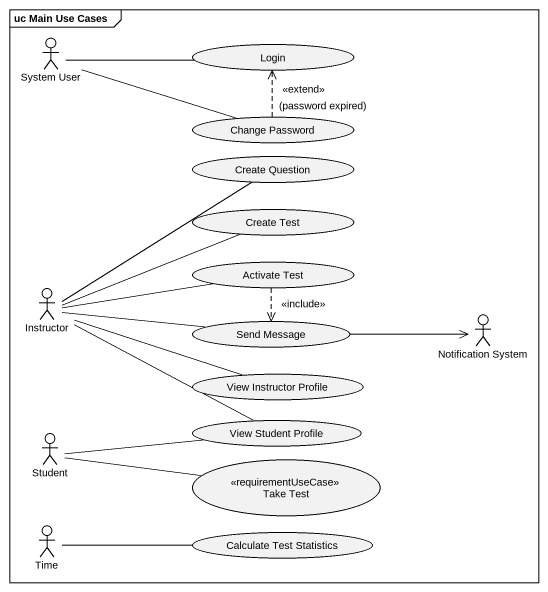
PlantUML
@startuml
mainframe uc Main Use Cases
actor "System User" as System_User
usecase Login
usecase "Change Password" as Change_Password
usecase "Create Question" as Create_Question
usecase "Create Test" as Create_Test
actor Instructor
usecase "Activate Test" as Activate_Test
usecase "Send Message" as Send_Message
actor "Notification System" as Notification_System
usecase "View Instructor Profile" as View_Instructor_Profile
usecase "View Student Profile" as View_Student_Profile
actor Student
usecase "Take Test" as Take_Test <<requirementUseCase>>
actor Time
usecase "Calculate Test Statistics" as Calculate_Test_Statistics
System_User -right- Login
System_User -right- Change_Password
Change_Password .up.> Login : <<extend>>\n(password expired)
Instructor -up- Create_Question
Instructor -right- Create_Test
Instructor -right- Activate_Test
Instructor -right- Send_Message
Instructor -right- View_Instructor_Profile
Instructor -right- View_Student_Profile
Activate_Test ..> Send_Message : <<include>>
Send_Message -right-> Notification_System
Student -right- View_Student_Profile
Student -right- Take_Test
Time -right- Calculate_Test_Statistics
@enduml
